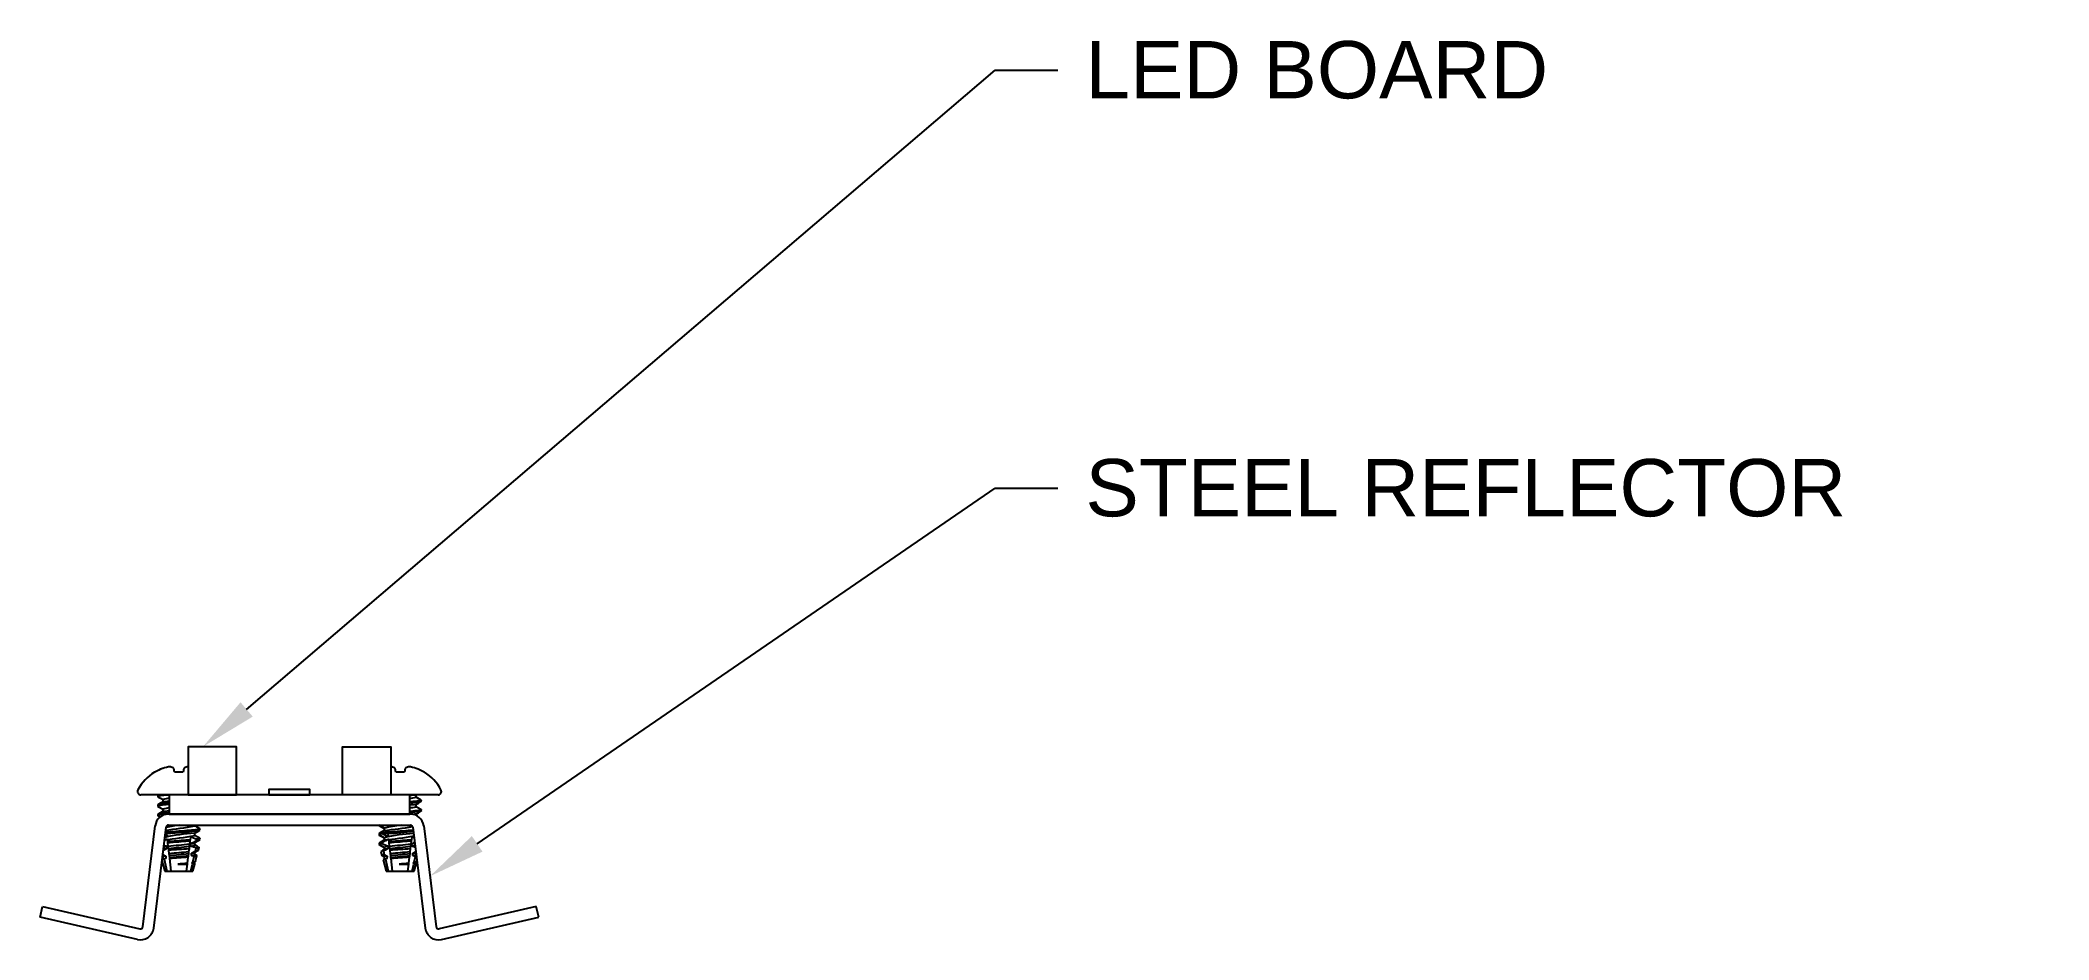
# Model space of a CAD drawing. Extents: x -0.82 to 5.76, y -0.38 to 2.57.
import ezdxf
from ezdxf import colors
from ezdxf.entities.mleader import LeaderData, LeaderLine
from ezdxf.math import Vec2, Vec3

# ---------------------------------------------------------------- set-up
doc = ezdxf.new("R2010")
doc.units = 0
doc.header["$LTSCALE"] = 0.5
doc.header["$MEASUREMENT"] = 0
doc.layers.add('CUST DWG', color=60, linetype='CONTINUOUS', lineweight=20)
for name, color, linetype in [('Hardware', 242, 'CONTINUOUS'), ('LED Board', 110, 'CONTINUOUS'), ('Reflector', 40, 'CONTINUOUS')]:
    doc.layers.add(name, color=color, linetype=linetype)
doc.styles.add('LSAD_Standard', font='arial.ttf')

msp = doc.modelspace()

# ---------------------------------------------------------------- linework, layer by layer
at = {"layer": 'Hardware', "linetype": 'Continuous', "transparency": 16777216}
for p, q in [((-0.4402, 0.1733), (-0.4415, 0.1733)), ((-0.376, 0.1733), (-0.3782, 0.1855)), ((-0.348, 0.1733), (-0.376, 0.1733)), ((-0.3458, 0.1855), (-0.348, 0.1733)), ((0.348, 0.1733), (0.3458, 0.1855)), ((0.376, 0.1733), (0.348, 0.1733)), ((0.3782, 0.1855), (0.376, 0.1733)), ((0.4415, 0.1733), (0.4402, 0.1733)), ((-0.3935, 0.0989), (-0.486, 0.0989)), ((-0.431, 0.0969), (-0.431, 0.093)), ((-0.4141, 0.0833), (-0.4141, 0.0758)), ((0.486, 0.0989), (0.3935, 0.0989)), ((0.4133, 0.0981), (0.4146, 0.0989)), ((0.4141, 0.0911), (0.4141, 0.0985)), ((0.431, 0.0813), (0.4141, 0.0911)), ((0.4141, 0.0598), (0.4141, 0.0673)), ((0.4305, 0.0819), (0.431, 0.0813)), ((0.431, 0.0774), (0.431, 0.0813)), ((-0.431, 0.0657), (-0.431, 0.0618)), ((-0.431, 0.0344), (-0.431, 0.0305)), ((-0.4234, 0.0261), (-0.431, 0.0305)), ((-0.4141, 0.052), (-0.4141, 0.0446)), ((-0.3099, -0.0027), (-0.3099, 0)), ((0.293, 0), (0.293, -0.0007)), ((0.4141, 0.0319), (0.4141, 0.036)), ((0.431, 0.0462), (0.431, 0.0501)), ((-0.406, -0.0261), (-0.4017, -0.0261)), ((-0.4016, -0.0272), (-0.4017, -0.0261)), ((-0.4005, -0.0364), (-0.4016, -0.0272)), ((-0.3983, -0.0542), (-0.3993, -0.046)), ((-0.3978, -0.0581), (-0.3983, -0.0542)), ((-0.3965, -0.0687), (-0.3978, -0.0581)), ((-0.3266, -0.0615), (-0.3276, -0.0694)), ((-0.3255, -0.0526), (-0.3266, -0.0615)), ((-0.325, -0.0487), (-0.3255, -0.0526)), ((-0.3238, -0.039), (-0.325, -0.0487)), ((-0.323, -0.0688), (-0.3238, -0.0611)), ((-0.3099, -0.0339), (-0.3099, -0.0265)), ((-0.3099, -0.0652), (-0.3099, -0.0577)), ((-0.3036, -0.0504), (-0.3039, -0.0465)), ((-0.293, -0.0163), (-0.293, -0.0124)), ((-0.293, -0.0476), (-0.293, -0.0437)), ((0.3099, -0.0105), (0.293, -0.0007)), ((0.293, -0.0281), (0.293, -0.032)), ((0.3099, -0.0417), (0.293, -0.032)), ((0.293, -0.0593), (0.293, -0.0632)), ((0.3099, -0.073), (0.293, -0.0632)), ((0.293, -0.0632), (0.2932, -0.0636)), ((0.2932, -0.0636), (0.2939, -0.064)), ((0.3031, -0.0566), (0.3028, -0.0605)), ((0.3056, -0.0261), (0.3054, -0.0289)), ((0.3056, -0.0261), (0.3223, -0.0261)), ((0.3099, -0.0105), (0.3099, -0.0179)), ((0.3099, -0.0417), (0.3099, -0.0492)), ((0.3224, -0.0272), (0.3223, -0.0261)), ((0.3235, -0.0364), (0.3224, -0.0272)), ((0.3257, -0.0542), (0.3247, -0.046)), ((0.3262, -0.0581), (0.3257, -0.0542)), ((0.3275, -0.0687), (0.3262, -0.0581)), ((0.3974, -0.0615), (0.3964, -0.0694)), ((0.3985, -0.0526), (0.3974, -0.0615)), ((0.399, -0.0487), (0.3985, -0.0526)), ((0.4002, -0.039), (0.399, -0.0487)), ((0.401, -0.0688), (0.4002, -0.0611)), ((-0.4171, -0.1165), (-0.408, -0.1511)), ((-0.4141, -0.1042), (-0.4155, -0.1034)), ((-0.4143, -0.0939), (-0.4137, -0.0968)), ((-0.4141, -0.1042), (-0.4141, -0.1117)), ((-0.4049, -0.109), (-0.4102, -0.1118)), ((-0.4102, -0.1118), (-0.401, -0.1511)), ((-0.4042, -0.1011), (-0.4049, -0.109)), ((-0.4011, -0.0694), (-0.4019, -0.0773)), ((-0.3956, -0.0764), (-0.3965, -0.0687)), ((-0.3948, -0.0825), (-0.3956, -0.0764)), ((-0.3934, -0.0939), (-0.3948, -0.0825)), ((-0.3927, -0.0995), (-0.3934, -0.0939)), ((-0.3918, -0.1072), (-0.3927, -0.0995)), ((-0.3915, -0.1097), (-0.3918, -0.1072)), ((-0.3864, -0.1511), (-0.3915, -0.1097)), ((-0.3649, -0.128), (-0.3348, -0.128)), ((-0.3348, -0.128), (-0.3376, -0.1511)), ((-0.3344, -0.1249), (-0.3348, -0.128)), ((-0.3343, -0.1244), (-0.3344, -0.1249)), ((-0.3319, -0.105), (-0.3343, -0.1244)), ((-0.3315, -0.1012), (-0.3319, -0.105)), ((-0.3305, -0.0932), (-0.3315, -0.1012)), ((-0.3298, -0.0876), (-0.3305, -0.0932)), ((-0.3286, -0.0779), (-0.3298, -0.0876)), ((-0.3276, -0.0694), (-0.3286, -0.0779)), ((-0.323, -0.1511), (-0.3176, -0.128)), ((-0.3199, -0.0996), (-0.3206, -0.0919)), ((-0.318, -0.1227), (-0.3161, -0.1216)), ((-0.3176, -0.128), (-0.318, -0.1227)), ((-0.3176, -0.128), (-0.31, -0.128)), ((-0.3161, -0.1216), (-0.3118, -0.1029)), ((-0.316, -0.1511), (-0.3099, -0.1277)), ((-0.3106, -0.1206), (-0.3083, -0.1193)), ((-0.3099, -0.1277), (-0.31, -0.128)), ((-0.31, -0.128), (-0.3099, -0.1277)), ((-0.3099, -0.0964), (-0.3099, -0.089)), ((-0.3099, -0.1277), (-0.3099, -0.1202)), ((-0.3098, -0.1276), (-0.3099, -0.1275)), ((-0.3074, -0.1184), (-0.3027, -0.1006)), ((-0.2977, -0.0816), (-0.2956, -0.0735)), ((0.2992, -0.087), (0.3026, -0.1)), ((0.3099, -0.1042), (0.3026, -0.1)), ((0.3063, -0.1141), (0.316, -0.1511)), ((0.3075, -0.0847), (0.3103, -0.0968)), ((0.3099, -0.073), (0.3099, -0.0804)), ((0.3099, -0.1042), (0.3099, -0.1117)), ((0.3191, -0.109), (0.3138, -0.1118)), ((0.3138, -0.1118), (0.323, -0.1511)), ((0.3198, -0.1011), (0.3191, -0.109)), ((0.3229, -0.0694), (0.3221, -0.0773)), ((0.3284, -0.0764), (0.3275, -0.0687)), ((0.3292, -0.0825), (0.3284, -0.0764)), ((0.3306, -0.0939), (0.3292, -0.0825)), ((0.3313, -0.0995), (0.3306, -0.0939)), ((0.3322, -0.1072), (0.3313, -0.0995)), ((0.3325, -0.1097), (0.3322, -0.1072)), ((0.3376, -0.1511), (0.3325, -0.1097)), ((0.3591, -0.128), (0.3892, -0.128)), ((0.3892, -0.128), (0.3864, -0.1511)), ((0.3896, -0.1249), (0.3892, -0.128)), ((0.3897, -0.1244), (0.3896, -0.1249)), ((0.3921, -0.105), (0.3897, -0.1244)), ((0.3925, -0.1012), (0.3921, -0.105)), ((0.3935, -0.0932), (0.3925, -0.1012)), ((0.3942, -0.0876), (0.3935, -0.0932)), ((0.3954, -0.0779), (0.3942, -0.0876)), ((0.3964, -0.0694), (0.3954, -0.0779)), ((0.401, -0.1511), (0.4064, -0.128)), ((0.4041, -0.0996), (0.4034, -0.0919)), ((0.406, -0.1227), (0.4079, -0.1216)), ((0.4064, -0.128), (0.406, -0.1227)), ((0.4064, -0.128), (0.414, -0.128)), ((0.4079, -0.1216), (0.4122, -0.1029)), ((0.408, -0.1511), (0.4141, -0.1277)), ((0.4134, -0.1206), (0.4157, -0.1193)), ((0.4141, -0.1277), (0.414, -0.128)), ((0.414, -0.128), (0.4141, -0.1277)), ((0.4141, -0.0964), (0.4141, -0.089)), ((0.4141, -0.1277), (0.4141, -0.1202)), ((0.4142, -0.1276), (0.4141, -0.1275)), ((0.4166, -0.1184), (0.4171, -0.1165)), ((-0.408, -0.1511), (-0.401, -0.1511)), ((-0.401, -0.1511), (-0.3864, -0.1511)), ((-0.3864, -0.1511), (-0.3376, -0.1511)), ((-0.3376, -0.1511), (-0.323, -0.1511)), ((-0.323, -0.1511), (-0.316, -0.1511)), ((0.316, -0.1511), (0.323, -0.1511)), ((0.323, -0.1511), (0.3376, -0.1511)), ((0.3376, -0.1511), (0.3864, -0.1511)), ((0.3864, -0.1511), (0.401, -0.1511)), ((0.401, -0.1511), (0.408, -0.1511))]:
    msp.add_line(p, q, dxfattribs=at)
at = {"layer": 'Hardware', "linetype": 'Continuous', "transparency": 16777216, "flags": 128}
for points in [[(-0.3935, 0.0985), (-0.396, 0.0983), (-0.4036, 0.0977), (-0.4106, 0.097), (-0.4166, 0.0963), (-0.4218, 0.0956), (-0.4258, 0.0949), (-0.4287, 0.0943), (-0.4304, 0.0936), (-0.431, 0.093), (-0.4305, 0.0925)], [(-0.3935, 0.0711), (-0.3965, 0.0709), (-0.4038, 0.0703), (-0.4106, 0.0697), (-0.4166, 0.069), (-0.4218, 0.0683), (-0.4258, 0.0676), (-0.4287, 0.0669), (-0.4304, 0.0663), (-0.431, 0.0657)], [(-0.3935, 0.0672), (-0.3965, 0.067), (-0.4038, 0.0664), (-0.4106, 0.0658), (-0.4166, 0.0651), (-0.4218, 0.0644), (-0.4258, 0.0637), (-0.4287, 0.063), (-0.4304, 0.0624), (-0.431, 0.0618), (-0.4305, 0.0612)], [(-0.4281, 0.0989), (-0.429, 0.0984), (-0.4305, 0.0975)], [(-0.4305, 0.0925), (-0.422, 0.0875), (-0.4141, 0.0829)], [(-0.4134, 0.0762), (-0.422, 0.0712), (-0.4305, 0.0662)], [(0.431, 0.0813), (0.4304, 0.0807), (0.4287, 0.0801), (0.4258, 0.0794), (0.4218, 0.0787), (0.4166, 0.078), (0.4106, 0.0773), (0.4038, 0.0767), (0.3965, 0.0761), (0.3935, 0.0759)], [(0.431, 0.0774), (0.4304, 0.0768), (0.4287, 0.0762), (0.4258, 0.0755), (0.4218, 0.0748), (0.4166, 0.0741), (0.4106, 0.0734), (0.4038, 0.0728), (0.3965, 0.0722), (0.3935, 0.072)], [(0.4133, 0.0668), (0.4218, 0.0718), (0.4302, 0.0767)], [(0.4305, 0.0819), (0.423, 0.0862), (0.4141, 0.0914)], [(-0.3935, 0.0399), (-0.3965, 0.0396), (-0.4038, 0.0391), (-0.4106, 0.0384), (-0.4166, 0.0377), (-0.4218, 0.037), (-0.4258, 0.0363), (-0.4287, 0.0357), (-0.4304, 0.035), (-0.431, 0.0344), (-0.431, 0.0344)], [(-0.3935, 0.036), (-0.3965, 0.0357), (-0.4038, 0.0351), (-0.4106, 0.0345), (-0.4166, 0.0338), (-0.4218, 0.0331), (-0.4258, 0.0324), (-0.4287, 0.0318), (-0.4304, 0.0311), (-0.431, 0.0305)], [(-0.431, 0.0305), (-0.4304, 0.0299), (-0.4302, 0.0298)], [(-0.4305, 0.0612), (-0.422, 0.0562), (-0.4141, 0.0517)], [(-0.4134, 0.045), (-0.422, 0.04), (-0.4305, 0.035)], [(-0.4302, 0.0298), (-0.4236, 0.0259)], [(0.4302, 0.0508), (0.4304, 0.0507), (0.431, 0.0501), (0.4304, 0.0495), (0.4287, 0.0488), (0.4258, 0.0482), (0.4218, 0.0475), (0.4166, 0.0468), (0.4106, 0.0461), (0.4038, 0.0454), (0.3965, 0.0449), (0.3935, 0.0446)], [(0.431, 0.0462), (0.4304, 0.0456), (0.4287, 0.0449), (0.4258, 0.0442), (0.4218, 0.0436), (0.4166, 0.0429), (0.4106, 0.0422), (0.4038, 0.0415), (0.3965, 0.0409), (0.3935, 0.0407)], [(0.4133, 0.0356), (0.4218, 0.0405), (0.4302, 0.0455)], [(0.4302, 0.0508), (0.4218, 0.0557), (0.4141, 0.0602)], [(-0.2935, -0.0119), (-0.293, -0.0124), (-0.2936, -0.013), (-0.2953, -0.0137), (-0.2982, -0.0143), (-0.3022, -0.015), (-0.3074, -0.0157), (-0.3134, -0.0164), (-0.3202, -0.0171), (-0.3275, -0.0176), (-0.3353, -0.0182), (-0.3438, -0.0189), (-0.3528, -0.0196), (-0.362, -0.0202), (-0.3712, -0.0209), (-0.3802, -0.0216), (-0.3887, -0.0223), (-0.3965, -0.0229), (-0.4038, -0.0234), (-0.4057, -0.0236)], [(-0.325, -0.0487), (-0.3316, -0.0492), (-0.3387, -0.0497), (-0.3462, -0.0503), (-0.354, -0.0509), (-0.362, -0.0515), (-0.3698, -0.0521), (-0.3775, -0.0527), (-0.3849, -0.0532), (-0.3918, -0.0537), (-0.3983, -0.0542)], [(-0.3255, -0.0526), (-0.332, -0.0531), (-0.339, -0.0537), (-0.3464, -0.0542), (-0.3541, -0.0548), (-0.362, -0.0554), (-0.3716, -0.0561), (-0.3809, -0.0568), (-0.3897, -0.0575), (-0.3978, -0.0581)], [(-0.3106, -0.0269), (-0.302, -0.0219), (-0.2935, -0.0169)], [(-0.3106, -0.0581), (-0.302, -0.0531), (-0.2935, -0.0481)], [(-0.2935, -0.0119), (-0.302, -0.0069), (-0.3099, -0.0023)], [(-0.2935, -0.0431), (-0.302, -0.0382), (-0.3099, -0.0336)], [(-0.296, -0.0729), (-0.302, -0.0694), (-0.3099, -0.0648)], [(-0.2935, -0.0431), (-0.293, -0.0437), (-0.2934, -0.0442), (-0.2947, -0.0447), (-0.2969, -0.0453), (-0.3, -0.0459), (-0.3039, -0.0465)], [(0.293, -0.0007), (0.2936, -0.0013), (0.2938, -0.0014)], [(0.4049, -0.0169), (0.4038, -0.0171), (0.3965, -0.0176), (0.3887, -0.0182), (0.3802, -0.0189), (0.3712, -0.0196), (0.362, -0.0202), (0.3528, -0.0209), (0.3438, -0.0216), (0.3353, -0.0223), (0.3275, -0.0229), (0.3202, -0.0234), (0.3134, -0.0241), (0.3074, -0.0248), (0.3022, -0.0255), (0.2982, -0.0262), (0.2953, -0.0268), (0.2936, -0.0275), (0.293, -0.0281), (0.293, -0.0281)], [(0.293, -0.032), (0.2936, -0.0326), (0.2938, -0.0327)], [(0.2938, -0.0014), (0.3022, -0.0064), (0.3099, -0.0108)], [(0.3107, -0.0175), (0.3022, -0.0224), (0.2938, -0.0274)], [(0.2938, -0.0327), (0.3022, -0.0376), (0.3099, -0.0421)], [(0.3107, -0.0487), (0.3022, -0.0537), (0.2938, -0.0586)], [(0.2938, -0.0639), (0.3022, -0.0689), (0.3099, -0.0733)], [(0.399, -0.0487), (0.3924, -0.0492), (0.3853, -0.0497), (0.3778, -0.0503), (0.37, -0.0509), (0.362, -0.0515), (0.3542, -0.0521), (0.3465, -0.0527), (0.3391, -0.0532), (0.3322, -0.0537), (0.3257, -0.0542)], [(0.3985, -0.0526), (0.392, -0.0531), (0.385, -0.0537), (0.3776, -0.0542), (0.3699, -0.0548), (0.362, -0.0554), (0.3524, -0.0561), (0.3431, -0.0568), (0.3343, -0.0575), (0.3262, -0.0581)], [(-0.4134, -0.1113), (-0.4156, -0.1126), (-0.4167, -0.1132)], [(-0.4155, -0.1037), (-0.4141, -0.1046)], [(-0.4137, -0.0968), (-0.4147, -0.0971)], [(-0.4137, -0.0968), (-0.4115, -0.0978), (-0.4042, -0.1011)], [(-0.4019, -0.0773), (-0.4103, -0.0815), (-0.413, -0.0829)], [(-0.3315, -0.1012), (-0.3382, -0.1019), (-0.3456, -0.1026), (-0.3537, -0.1034), (-0.362, -0.1042), (-0.3701, -0.105), (-0.3779, -0.1058), (-0.3852, -0.1066), (-0.3918, -0.1072)], [(-0.3344, -0.1249), (-0.3406, -0.1255), (-0.3474, -0.1262), (-0.3546, -0.1269), (-0.362, -0.1277), (-0.3649, -0.128)], [(-0.3206, -0.0919), (-0.311, -0.0866), (-0.3075, -0.0847)], [(-0.3118, -0.1029), (-0.3133, -0.1023), (-0.3199, -0.0996)], [(-0.3074, -0.1184), (-0.3074, -0.1185), (-0.3078, -0.1189), (-0.3086, -0.1194), (-0.3098, -0.1199), (-0.3125, -0.1208), (-0.3161, -0.1216)], [(-0.3118, -0.1029), (-0.309, -0.1025), (-0.307, -0.1021), (-0.3054, -0.1018), (-0.3041, -0.1014), (-0.3032, -0.101), (-0.3028, -0.1007), (-0.3027, -0.1004), (-0.3031, -0.1), (-0.3032, -0.1)], [(-0.3106, -0.0894), (-0.302, -0.0844), (-0.2985, -0.0823)], [(-0.3032, -0.1), (-0.3051, -0.0989), (-0.3099, -0.0961)], [(-0.3075, -0.0847), (-0.3065, -0.0802), (-0.3054, -0.0758)], [(-0.3054, -0.0758), (-0.3026, -0.0754), (-0.3004, -0.075), (-0.2985, -0.0746), (-0.2971, -0.0743), (-0.2961, -0.0739), (-0.2956, -0.0736), (-0.2956, -0.0732), (-0.296, -0.0729)], [(0.3106, -0.08), (0.3048, -0.0834), (0.2996, -0.0865)], [(0.3103, -0.0968), (0.3071, -0.0976), (0.3054, -0.0981), (0.304, -0.0986), (0.3031, -0.0991), (0.3026, -0.0996), (0.3026, -0.1)], [(0.3026, -0.1), (0.3029, -0.1004), (0.3036, -0.1009)], [(0.3036, -0.1009), (0.307, -0.1029), (0.3099, -0.1046)], [(0.3106, -0.1113), (0.3084, -0.1126), (0.3068, -0.1135)], [(0.3221, -0.0773), (0.3137, -0.0815), (0.3075, -0.0847)], [(0.3103, -0.0968), (0.3125, -0.0978), (0.3198, -0.1011)], [(0.3925, -0.1012), (0.3858, -0.1019), (0.3784, -0.1026), (0.3703, -0.1034), (0.362, -0.1042), (0.3539, -0.105), (0.3461, -0.1058), (0.3388, -0.1066), (0.3322, -0.1072)], [(0.3896, -0.1249), (0.3834, -0.1255), (0.3766, -0.1262), (0.3694, -0.1269), (0.362, -0.1277), (0.3591, -0.128)], [(0.4034, -0.0919), (0.413, -0.0866), (0.4134, -0.0864)], [(0.4122, -0.1029), (0.4107, -0.1023), (0.4041, -0.0996)], [(0.4166, -0.1184), (0.4166, -0.1185), (0.4162, -0.1189), (0.4154, -0.1194), (0.4142, -0.1199), (0.4115, -0.1208), (0.4079, -0.1216)], [(0.4122, -0.1029), (0.415, -0.1025), (0.4154, -0.1024)], [(0.4134, -0.0894), (0.4141, -0.089)], [(0.4146, -0.0964), (0.4141, -0.0961)]]:
    msp.add_lwpolyline(points, dxfattribs=at)
at = {"layer": 'Hardware', "linetype": 'Continuous', "transparency": 16777216}
for centre, radius, start, end in [((-0.362, 0.0448), 0.151, 121.74209, 152.29992), ((-0.3624, 0.043), 0.1518, 110.1727, 120.84939), ((-0.3762, 0.0651), 0.1264, 96.0768, 107.74085), ((-0.3988, 0.1559), 0.0361, 55.05902, 75.15367), ((-0.3252, 0.1559), 0.0361, 104.84633, 124.94098), ((-0.3478, 0.0651), 0.1264, 82.61307, 83.9232), ((0.3478, 0.0651), 0.1264, 96.0768, 97.38693), ((0.3252, 0.1559), 0.0361, 55.05902, 75.15367), ((0.3988, 0.1559), 0.0361, 104.84633, 124.94098), ((0.3762, 0.0651), 0.1264, 72.25915, 83.9232), ((0.3624, 0.043), 0.1518, 59.15061, 69.8273), ((0.362, 0.0448), 0.151, 27.70008, 58.25791), ((-0.486, 0.1099), 0.011, 152.29992, 270), ((-0.4257, 0.0907), 0.00824, 89.47972, 130.28646), ((-0.2887, -0.4236), 0.5221, 101.57944, 103.89557), ((-0.5413, 1.3334), 1.2637, 275.80875, 276.71638), ((0.4353, -0.4236), 0.5221, 92.42085, 94.59283), ((0.1827, 1.3334), 1.2637, 279.60225, 280.55027), ((0.4353, -0.4548), 0.5221, 92.42085, 94.59283), ((0.486, 0.1099), 0.011, 270, 27.70008), ((-0.2887, -0.4548), 0.5221, 101.57944, 103.89557), ((-0.5413, 1.3022), 1.2637, 275.80875, 276.71638), ((-0.2842, -0.5464), 0.5514, 97.73862, 102.52167), ((0.4398, -0.5464), 0.5514, 97.73862, 103.61957), ((0.1827, 1.3022), 1.2637, 279.60225, 280.55027), ((0.4353, -0.4861), 0.5221, 92.42085, 93.43579), ((-0.2859, 0.2199), 0.3113, 246.34413, 248.2864), ((-0.1826, -0.5142), 0.5159, 114.83747, 116.03145), ((-0.5277, 1.1171), 1.1714, 275.8268, 280.7121), ((-0.2842, -0.5776), 0.5514, 92.73945, 102.9421), ((-0.3079, 0.2133), 0.2664, 248.15904, 249.6556), ((-0.5277, 1.1484), 1.1714, 276.01791, 280.7121), ((-0.4417, 0.9252), 0.9532, 272.40812, 278.97276), ((-2.2236, 17.9525), 18.1136, 275.78918, 276.01149), ((-0.3958, -0.2585), 0.231, 66.55536, 71.84339), ((-0.7295, 0.7282), 0.8875, 297.2014, 298.67954), ((-0.3277, -0.0137), 0.0476, 274.67908, 291.02972), ((-0.3233, -0.0424), 0.0264, 270.68658, 300.45828), ((-0.3038, -0.0283), 0.0221, 270.44479, 299.16212), ((0.3046, -0.0525), 0.0236, 88.18388, 119.48078), ((0.3028, -0.0756), 0.019, 89.0676, 121.14138), ((0.3026, -0.0788), 0.0183, 89.08214, 121.52277), ((0.4381, 0.2199), 0.3113, 244.24897, 248.2864), ((0.5414, -0.5142), 0.5159, 114.83747, 117.50546), ((0.4161, 0.2133), 0.2664, 245.42534, 249.6556), ((0.4398, -0.5776), 0.5514, 93.49408, 103.61957), ((0.1963, 1.1484), 1.1714, 275.60432, 280.16149), ((0.1963, 1.1171), 1.1714, 275.60432, 280.36577), ((0.2823, 0.9252), 0.9532, 272.40812, 277.40963), ((-1.4996, 17.9525), 18.1136, 275.78918, 276.01149), ((0.3282, -0.2585), 0.231, 69.80839, 71.84339), ((-0.0055, 0.7282), 0.8875, 297.2014, 297.89526), ((0.3963, -0.0137), 0.0476, 274.67908, 286.83437), ((-0.4096, -0.1267), 0.015, 92.02883, 118.35131), ((-0.4043, -0.1179), 0.0168, 89.57542, 125.64071), ((-0.4014, -0.139), 0.0302, 96.57525, 113.33924), ((-0.3984, -0.117), 0.0399, 95.06209, 110.84423), ((-0.4017, -0.0922), 0.0228, 88.40478, 115.6232), ((-2.4212, 19.9832), 20.1616, 275.76612, 275.96035), ((1.4004, -25.2594), 25.2407, 93.92779, 94.07842), ((0.831, -12.1018), 12.0701, 95.51869, 95.8221), ((-3.3388, 29.3396), 29.5862, 275.71476, 275.83589), ((1.033, -17.8342), 17.7817, 94.40249, 94.59491), ((0.6069, -8.3666), 8.2957, 96.5148, 96.72712), ((-0.4119, -0.3185), 0.2651, 66.32947, 70.40716), ((-0.3239, -0.0582), 0.0339, 275.44804, 292.93553), ((-0.3198, -0.0825), 0.0171, 269.55839, 305.44982), ((-0.3211, -0.0976), 0.0253, 276.98858, 294.37047), ((-0.3079, -0.0668), 0.018, 271.25928, 304.51698), ((0.3069, -0.0986), 0.0139, 87.38085, 123.70876), ((0.3144, -0.1267), 0.015, 92.02883, 122.67091), ((0.3223, -0.0922), 0.0228, 88.40478, 122.80249), ((0.3197, -0.1179), 0.0168, 89.57542, 125.64071), ((0.3226, -0.139), 0.0302, 96.57525, 113.33924), ((0.3256, -0.117), 0.0399, 95.06209, 112.01298), ((-1.6972, 19.9832), 20.1616, 275.76612, 275.96035), ((2.1244, -25.2594), 25.2407, 93.92779, 94.07842), ((1.555, -12.1018), 12.0701, 95.51869, 95.8221), ((-2.6148, 29.3396), 29.5862, 275.71476, 275.83589), ((1.757, -17.8342), 17.7817, 94.40249, 94.59491), ((1.3309, -8.3666), 8.2957, 96.5148, 96.72712), ((0.4007, -0.0424), 0.0264, 270.68658, 292.93911), ((0.3121, -0.3185), 0.2651, 67.92543, 70.40716), ((0.4001, -0.0582), 0.0339, 275.44804, 292.93553), ((0.4042, -0.0825), 0.0171, 269.55839, 305.44982), ((0.4029, -0.0976), 0.0253, 276.98858, 294.37047)]:
    msp.add_arc(centre, radius, start, end, dxfattribs=at)
at = {"layer": 'LED Board', "ltscale": 0.5, "transparency": 16777216}
for points in [[(-0.3315, 0.0989), (-0.1735, 0.0989), (-0.1735, 0.2564), (-0.3315, 0.2564)], [(0.3315, 0.0989), (0.1735, 0.0989), (0.1735, 0.2564), (0.3315, 0.2564)], [(0.3935, 0.0989), (-0.3935, 0.0989), (-0.3935, 0.0359), (0.3935, 0.0359)], [(-0.0669, 0.099), (0.0669, 0.099), (0.0669, 0.1162), (-0.0669, 0.1162)]]:
    msp.add_lwpolyline(points, close=True, dxfattribs=at)
at = {"layer": 'Reflector', "linetype": 'Continuous', "transparency": 16777216}
for p, q in [((0.3957, 0.0359), (-0.3957, 0.0359)), ((-0.3957, 0), (0.3957, 0)), ((-0.4798, -0.3322), (-0.4393, -0.0026)), ((-0.4441, -0.3366), (-0.4037, -0.007)), ((0.4037, -0.007), (0.4441, -0.3366)), ((0.4393, -0.0026), (0.4798, -0.3322)), ((-0.8155, -0.3006), (-0.8074, -0.2657)), ((-0.4976, -0.374), (-0.8155, -0.3006)), ((-0.8074, -0.2657), (-0.4895, -0.3391)), ((0.8074, -0.2657), (0.4895, -0.3391)), ((0.4976, -0.374), (0.8155, -0.3006)), ((0.8155, -0.3006), (0.8074, -0.2657))]:
    msp.add_line(p, q, dxfattribs=at)
for centre, radius, start, end in [((-0.3957, -0.008), 0.0439, 90, 173), ((0.3957, -0.008), 0.0439, 7, 90), ((-0.3957, -0.008), 0.008, 90, 173), ((0.3957, -0.008), 0.008, 7, 90), ((0.3957, -0.008), 0.008, 7, 90), ((-0.4877, -0.3313), 0.0439, 257, 353), ((-0.4877, -0.3313), 0.008, 257, 353), ((0.4877, -0.3313), 0.0439, 187, 283), ((0.4877, -0.3313), 0.008, 187, 283)]:
    msp.add_arc(centre, radius, start, end, dxfattribs=at)

# ---------------------------------------------------------------- leaders
at = {"layer": 'CUST DWG', "ltscale": 0.5, "transparency": 16777216}
ml = msp.add_multileader_mtext('Standard', dxfattribs=at)
ml.set_content('\\A1;LED BOARD', color=256, style='LSAD_Standard')
ml.set_leader_properties()
ml.build(insert=Vec2(0, 0))
ml.multileader.update_dxf_attribs({"dogleg_length": 0.7871, "arrow_head_size": 0.1875})
ctx = ml.context
ctx.base_point, ctx.char_height, ctx.arrow_head_size, ctx.landing_gap_size, ctx.plane_origin = Vec3(2.514, 2.4685), 0.1875, 0.1875, 0.09, Vec3(0.5675, 1.2337)
notes = []
notes.append((ctx, [(0, (1, 1, 0), (2.3088, 2.4685), (1, 0), 0.2052, [(0, [(-0.2827, 0.2564)], 0, [])])]))
ctx.mtext.insert, ctx.mtext.width, ctx.mtext.defined_height, ctx.mtext.flow_direction = Vec3(2.604, 2.5638), 3.15153, 0.8541, 5
ml = msp.add_multileader_mtext('Standard', dxfattribs=at)
ml.set_content('\\A1;STEEL REFLECTOR', color=256, style='LSAD_Standard')
ml.set_leader_properties()
ml.build(insert=Vec2(0, 0))
ml.multileader.update_dxf_attribs({"dogleg_length": 0.7871, "arrow_head_size": 0.1875})
ctx = ml.context
ctx.base_point, ctx.char_height, ctx.arrow_head_size, ctx.landing_gap_size, ctx.plane_origin = Vec3(2.514, 1.1017), 0.1875, 0.1875, 0.09, Vec3(0.5675, -0.0663)
notes.append((ctx, [(0, (1, 1, 0), (2.3088, 1.1017), (1, 0), 0.2052, [(0, [(0.4595, -0.1674)], 0, [])])]))
ctx.mtext.insert, ctx.mtext.width, ctx.mtext.defined_height, ctx.mtext.flow_direction = Vec3(2.604, 1.197), 3.15153, 0.8541, 5
for ctx, leaders in notes:
    for number, flags, end, landing, length, lines in leaders:
        leader = LeaderData()
        leader.index, (leader.has_last_leader_line, leader.has_dogleg_vector, leader.attachment_direction) = number, flags
        leader.last_leader_point, leader.dogleg_vector, leader.dogleg_length = Vec3(end), Vec3(landing), length
        for number, points, colour, breaks in lines:
            line = LeaderLine()
            line.index, line.vertices, line.color, line.breaks = number, Vec3.list(points), colors.encode_raw_color(colour), breaks
            leader.lines.append(line)
        ctx.leaders.append(leader)

doc.saveas('drawing.dxf')
